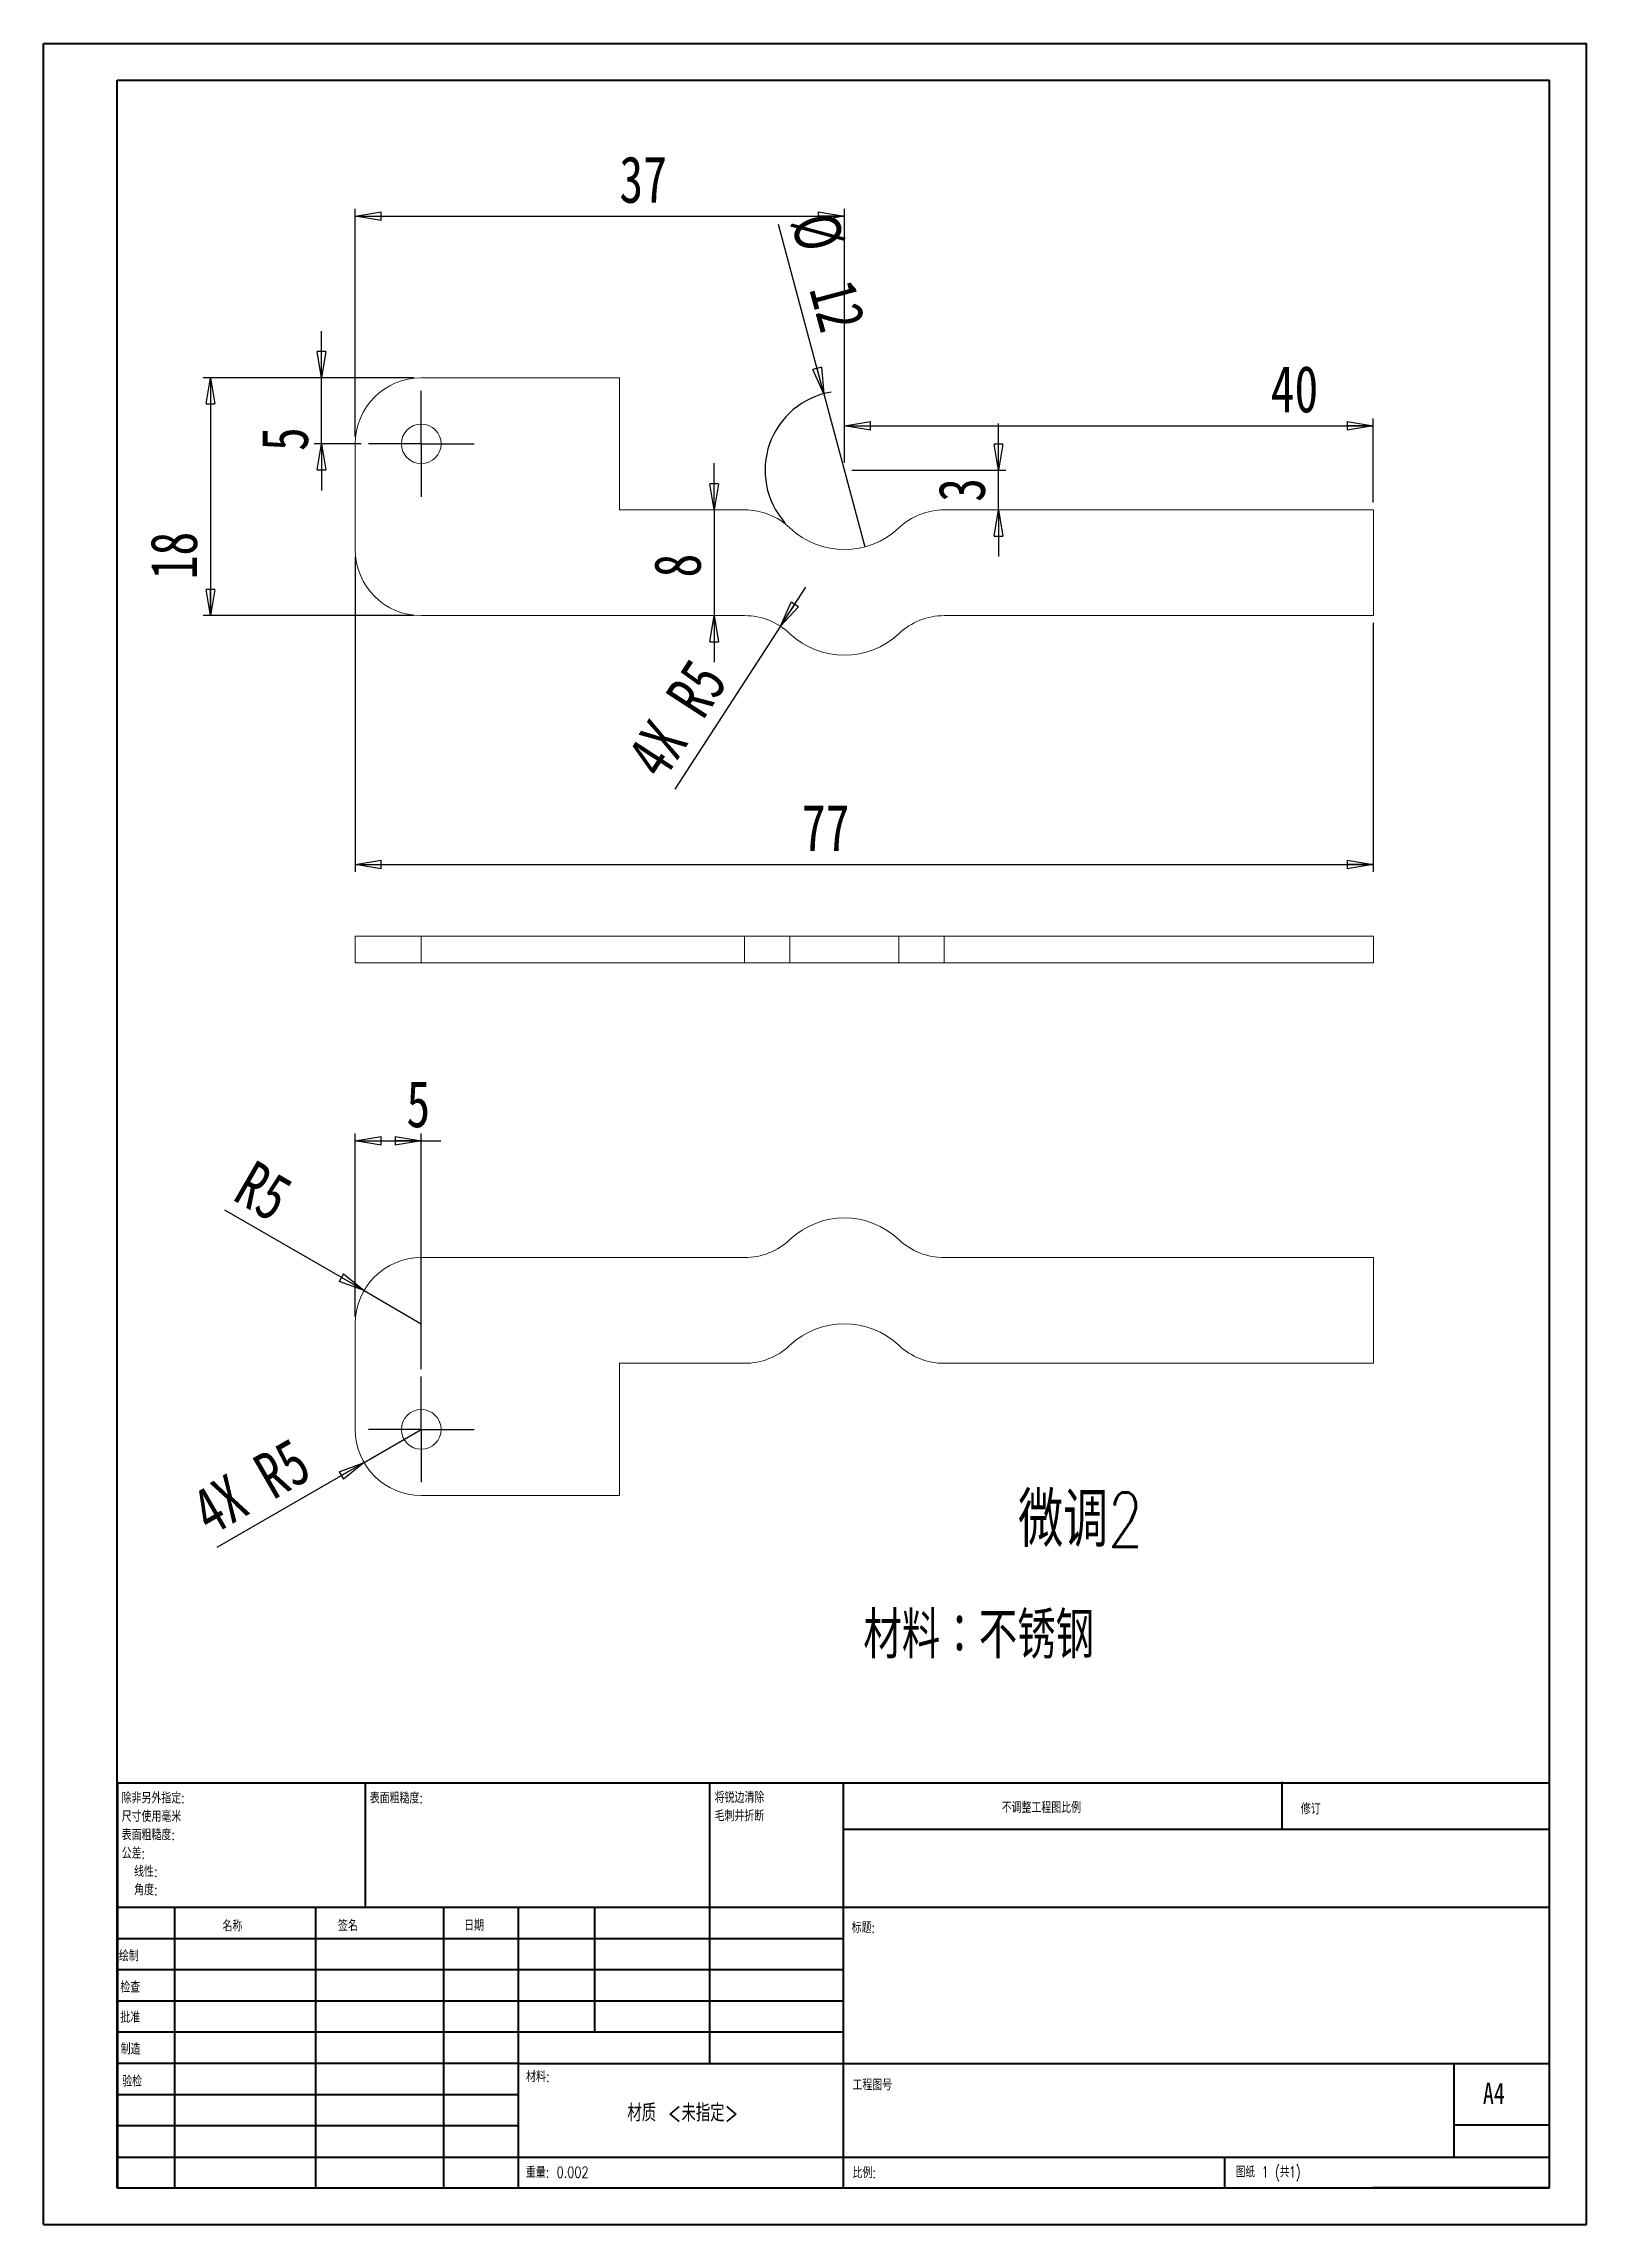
# Model space of a CAD drawing. Header units: millimetres. Extents: x 0 to 210, y 0 to 297.
import ezdxf

# ---------------------------------------------------------------- set-up
doc = ezdxf.new("R2010")
doc.units = ezdxf.units.MM
doc.layers.add('FORMAT', color=7, linetype='Continuous')
doc.styles.add('SLDTEXTSTYLE0', font='TXT', dxfattribs={"width": 0.75, "bigfont": 'bigfont'})
doc.styles.add('SLDTEXTSTYLE1', font='TXT', dxfattribs={"width": 0.75})
doc.styles.add('SLDTEXTSTYLE2', font='TXT', dxfattribs={"width": 0.694444, "bigfont": 'bigfont'})
doc.dimstyles.new('SLDDIMSTYLE0', dxfattribs={"dimtxt": 6.35, "dimasz": 3.556, "dimexe": 0, "dimexo": 0.0625, "dimgap": 1.5875, "dimtad": 1, "dimdec": 6, "dimlfac": 0.555556, "dimrnd": 1e-09, "dimzin": 12, "dimdsep": 46, "dimtxsty": 'SLDTEXTSTYLE1', "dimblk1": 'CLOSED', "dimblk2": 'CLOSED', "dimsah": 1, "dimcen": 0.09, "dimadec": 0, "dimazin": 3, "dimtfac": 1, "dimtofl": 0, "dimtmove": 0, "dimatfit": 3, "dimldrblk": 'CLOSED', "dimfxl": 0, "dimfrac": 2, "dimtolj": 1, "dimtzin": 12, "dimarcsym": 0})
doc.dimstyles.new('SLDDIMSTYLE1', dxfattribs={"dimtxt": 6.35, "dimasz": 3.556, "dimexe": 0, "dimexo": 0.0625, "dimgap": 1.5875, "dimtad": 1, "dimdec": 6, "dimlfac": 0.555556, "dimrnd": 1e-09, "dimzin": 12, "dimdsep": 46, "dimtxsty": 'SLDTEXTSTYLE1', "dimblk1": 'CLOSED', "dimblk2": 'CLOSED', "dimsah": 1, "dimcen": 0.09, "dimadec": 0, "dimazin": 3, "dimtfac": 1, "dimtmove": 0, "dimatfit": 0, "dimldrblk": 'CLOSED', "dimfxl": 0, "dimfrac": 2, "dimtolj": 1, "dimtzin": 12, "dimarcsym": 0})
doc.dimstyles.new('SLDDIMSTYLE2', dxfattribs={"dimtxt": 6.35, "dimasz": 3.556, "dimexe": 0, "dimexo": 0.0625, "dimgap": 1.5875, "dimtad": 1, "dimlfac": 0.555556, "dimrnd": 1e-09, "dimzin": 12, "dimdsep": 46, "dimtxsty": 'SLDTEXTSTYLE1', "dimblk1": 'NONE', "dimblk2": 'CLOSED', "dimsah": 1, "dimcen": 0, "dimadec": 0, "dimazin": 3, "dimtfac": 1, "dimtmove": 0, "dimatfit": 3, "dimldrblk": 'NONE', "dimfxl": 0, "dimfrac": 2, "dimtolj": 1, "dimtzin": 12, "dimarcsym": 0})
doc.dimstyles.new('SLDDIMSTYLE3', dxfattribs={"dimtxt": 6.35, "dimasz": 3.556, "dimexe": 0, "dimexo": 0.0625, "dimgap": 1.5875, "dimtad": 1, "dimlfac": 0.555556, "dimrnd": 1e-09, "dimzin": 12, "dimdsep": 46, "dimtxsty": 'SLDTEXTSTYLE1', "dimblk1": 'CLOSED', "dimblk2": 'CLOSED', "dimsah": 1, "dimcen": 0, "dimadec": 0, "dimazin": 3, "dimtfac": 1, "dimtofl": 0, "dimtmove": 1, "dimatfit": 3, "dimldrblk": 'CLOSED', "dimfxl": 0, "dimfrac": 2, "dimtolj": 1, "dimtzin": 12, "dimarcsym": 0})
doc.dimstyles.new('SLDDIMSTYLE4', dxfattribs={"dimtxt": 6.35, "dimasz": 3.556, "dimexe": 0, "dimexo": 0.0625, "dimgap": 1.5875, "dimtad": 1, "dimlfac": 0.555556, "dimrnd": 1e-09, "dimzin": 12, "dimdsep": 46, "dimtxsty": 'SLDTEXTSTYLE1', "dimblk1": 'CLOSED', "dimblk2": 'CLOSED', "dimsah": 1, "dimcen": 0, "dimadec": 0, "dimazin": 3, "dimtfac": 1, "dimtofl": 0, "dimtmove": 0, "dimatfit": 3, "dimldrblk": 'CLOSED', "dimfxl": 0, "dimfrac": 2, "dimtolj": 1, "dimtzin": 12, "dimarcsym": 0})

# ---------------------------------------------------------------- blocks, each defined once
blk = doc.blocks.new('SW_NOTE_0')
at = {"color": 0, "linetype": 'Continuous', "lineweight": 0, "char_height": 1.5, "attachment_point": 1, "style": 'SLDTEXTSTYLE0'}
for s, insert in [('\\M+18FAB锐边\\M+190B4\\M+18F9C', (0, 1.93)), ('\\M+196D1\\M+18E68\\M+19BF3\\M+190DC\\M+19266', (0, -0.57))]:
    blk.add_mtext(s, dxfattribs=dict(at, insert=insert))
blk = doc.blocks.new('SW_NOTE_1')
at = {"color": 0, "linetype": 'Continuous', "lineweight": 0, "char_height": 1.5, "attachment_point": 1, "style": 'SLDTEXTSTYLE0'}
for s, insert in [('\\M+18F9C\\M+194F1另\\M+18A4F\\M+18E77\\M+192E8:', (0, 1.93)), ('\\M+1955C\\M+196CA\\M+19165糙\\M+19378:', (0, -3.07)), ('\\M+18EDA\\M+190A1\\M+18E67\\M+19770\\M+19F7C\\M+195C4', (0, -0.57)), ('\\M+18CF6\\M+18DB7:', (0, -5.57)), ('线\\M+190AB:', (1.69, -8.07)), ('\\M+18A70\\M+19378:', (1.69, -10.57))]:
    blk.add_mtext(s, dxfattribs=dict(at, insert=insert))
blk = doc.blocks.new('_CLOSED')
at = {"color": 0, "linetype": 'ByBlock', "lineweight": -2}
for p, q in [((-1, 0.166667), (0, 0)), ((-1, 0.166667), (-1, -0.166667)), ((0, 0), (-1, -0.166667)), ((0, 0), (-1, 0))]:
    blk.add_line(p, q, dxfattribs=at)
blk = doc.blocks.new('_D')
at = {"layer": 'FORMAT'}
for p, q in [((50.48, 251.71), (21.8, 251.71)), ((22.8, 251.71), (22.8, 219.31)), ((50.48, 219.31), (21.8, 219.31))]:
    blk.add_line(p, q, dxfattribs=at)
at = {"layer": 'FORMAT', "xscale": 3.556, "yscale": 3.556}
for p, rotation in [((22.8, 251.71, -1.62), 90.0000000000004), ((22.8, 219.31, -1.62), 270.0000000000004)]:
    blk.add_blockref('_CLOSED', p, dxfattribs=dict(at, rotation=rotation))
at = {"layer": 'FORMAT', "insert": (14.61, 224.26), "char_height": 6.35, "attachment_point": 1, "rotation": 90, "style": 'SLDTEXTSTYLE1'}
blk.add_mtext('18', dxfattribs=at)
blk = doc.blocks.new('_D_1')
at = {"layer": 'FORMAT'}
for p, q in [((91.36, 233.71), (91.36, 240.06)), ((91.36, 233.71), (91.36, 219.31)), ((91.36, 219.31), (91.36, 212.96))]:
    blk.add_line(p, q, dxfattribs=at)
at = {"layer": 'FORMAT', "xscale": 3.556, "yscale": 3.556}
for p, rotation in [((91.36, 233.71, -1.62), 270.0000000000004), ((91.36, 219.31, -1.62), 90.0000000000004)]:
    blk.add_blockref('_CLOSED', p, dxfattribs=dict(at, rotation=rotation))
at = {"layer": 'FORMAT', "insert": (83.17, 224.51), "char_height": 6.35, "attachment_point": 1, "rotation": 90, "style": 'SLDTEXTSTYLE1'}
blk.add_mtext('8', dxfattribs=at)
blk = doc.blocks.new('_D_2')
at = {"layer": 'FORMAT'}
for q in [(100.11, 272.6), (111.88, 228.68)]:
    blk.add_line((106.29, 249.54), q, dxfattribs=at)
blk.add_arc((109.08, 239.11), 10.8, 99.7099, 221.3682, dxfattribs=at)
at = {"layer": 'FORMAT', "xscale": 3.556, "yscale": 3.556, "rotation": 285.0000000000007}
blk.add_blockref('_CLOSED', (106.29, 249.54, -1.62), dxfattribs=at)
at = {"layer": 'FORMAT', "char_height": 6.35, "attachment_point": 1, "rotation": 285, "style": 'SLDTEXTSTYLE1'}
for s, insert in [('%%c', (107.92, 274.7)), ('12', (110.4, 265.44))]:
    blk.add_mtext(s, dxfattribs=dict(at, insert=insert))
blk = doc.blocks.new('_NONE')
blk = doc.blocks.new('_D_3')
at = {"layer": 'FORMAT'}
for p, q in [((109.08, 240.11), (109.08, 246.17)), ((109.08, 245.17), (181.08, 245.17)), ((181.08, 234.71), (181.08, 246.17))]:
    blk.add_line(p, q, dxfattribs=at)
at = {"layer": 'FORMAT', "xscale": 3.556, "yscale": 3.556, "rotation": 180.0000000000004}
blk.add_blockref('_CLOSED', (109.08, 245.17, -1.62), dxfattribs=at)
at = {"layer": 'FORMAT', "xscale": 3.556, "yscale": 3.556}
blk.add_blockref('_CLOSED', (181.08, 245.17, -1.62), dxfattribs=at)
at = {"layer": 'FORMAT', "insert": (167.11, 253.35), "char_height": 6.35, "attachment_point": 1, "style": 'SLDTEXTSTYLE1'}
blk.add_mtext('40', dxfattribs=at)
blk = doc.blocks.new('_D_4')
at = {"layer": 'FORMAT'}
for p, q in [((130.06, 239.11), (130.06, 245.46)), ((110.08, 239.11), (131.06, 239.11)), ((130.06, 233.71), (130.06, 239.11)), ((130.06, 233.71), (130.06, 227.36))]:
    blk.add_line(p, q, dxfattribs=at)
at = {"layer": 'FORMAT', "xscale": 3.556, "yscale": 3.556}
for p, rotation in [((130.06, 239.11, -1.62), 270.0000000000004), ((130.06, 233.71, -1.62), 90.0000000000004)]:
    blk.add_blockref('_CLOSED', p, dxfattribs=dict(at, rotation=rotation))
at = {"layer": 'FORMAT', "insert": (121.87, 234.81), "char_height": 6.35, "attachment_point": 1, "rotation": 90, "style": 'SLDTEXTSTYLE1'}
blk.add_mtext('3', dxfattribs=at)
blk = doc.blocks.new('_D_5')
at = {"layer": 'FORMAT'}
for q in [(103.85, 223.18), (86, 195.69)]:
    blk.add_line((100.39, 217.86), q, dxfattribs=at)
at = {"layer": 'FORMAT', "xscale": 3.556, "yscale": 3.556, "rotation": 237.0047312331668}
blk.add_blockref('_CLOSED', (100.39, 217.86, -1.62), dxfattribs=at)
at = {"layer": 'FORMAT', "char_height": 6.35, "attachment_point": 1, "rotation": 57.0047, "style": 'SLDTEXTSTYLE1'}
for s, insert in [('R5', (84.5, 208.41)), ('4X', (79.14, 200.15))]:
    blk.add_mtext(s, dxfattribs=dict(at, insert=insert))
blk = doc.blocks.new('_D_6')
at = {"layer": 'FORMAT'}
for p, q in [((37.91, 251.71), (37.91, 258.06)), ((50.48, 251.71), (36.91, 251.71)), ((37.91, 242.71), (37.91, 251.71)), ((43.28, 242.71), (36.91, 242.71)), ((37.91, 242.71), (37.91, 236.36))]:
    blk.add_line(p, q, dxfattribs=at)
at = {"layer": 'FORMAT', "xscale": 3.556, "yscale": 3.556}
for p, rotation in [((37.91, 251.71, -1.62), 270.0000000000004), ((37.91, 242.71, -1.62), 90.00000000000041)]:
    blk.add_blockref('_CLOSED', p, dxfattribs=dict(at, rotation=rotation))
at = {"layer": 'FORMAT', "insert": (29.72, 241.73), "char_height": 6.35, "attachment_point": 1, "rotation": 90, "style": 'SLDTEXTSTYLE1'}
blk.add_mtext('5', dxfattribs=at)
blk = doc.blocks.new('_D_7')
at = {"layer": 'FORMAT'}
for p, q in [((42.48, 227.31), (42.48, 184.4)), ((181.08, 218.31), (181.08, 184.4)), ((42.48, 185.4), (181.08, 185.4))]:
    blk.add_line(p, q, dxfattribs=at)
at = {"layer": 'FORMAT', "xscale": 3.556, "yscale": 3.556, "rotation": 180.0000000000004}
blk.add_blockref('_CLOSED', (42.48, 185.4, -1.62), dxfattribs=at)
at = {"layer": 'FORMAT', "xscale": 3.556, "yscale": 3.556}
blk.add_blockref('_CLOSED', (181.08, 185.4, -1.62), dxfattribs=at)
at = {"layer": 'FORMAT', "insert": (103.29, 193.59), "char_height": 6.35, "attachment_point": 1, "style": 'SLDTEXTSTYLE1'}
blk.add_mtext('77', dxfattribs=at)
blk = doc.blocks.new('_D_8')
at = {"layer": 'FORMAT'}
for p, q in [((42.48, 243.71), (42.48, 274.71)), ((42.48, 273.71), (109.08, 273.71)), ((109.08, 240.11), (109.08, 274.71))]:
    blk.add_line(p, q, dxfattribs=at)
at = {"layer": 'FORMAT', "xscale": 3.556, "yscale": 3.556, "rotation": 180.0000000000004}
blk.add_blockref('_CLOSED', (42.48, 273.71, -1.62), dxfattribs=at)
at = {"layer": 'FORMAT', "xscale": 3.556, "yscale": 3.556}
blk.add_blockref('_CLOSED', (109.08, 273.71, -1.62), dxfattribs=at)
at = {"layer": 'FORMAT', "insert": (78.45, 281.89), "char_height": 6.35, "attachment_point": 1, "style": 'SLDTEXTSTYLE1'}
blk.add_mtext('37', dxfattribs=at)
blk = doc.blocks.new('SW_CENTERMARKSYMBOL_0')
at = {"layer": 'FORMAT', "color": 0}
for p, q in [((0, 4.5), (0, 7.2)), ((0, 0), (0, 4.5)), ((-4.5, 0), (-7.2, 0)), ((0, 0), (-4.5, 0)), ((0, 0), (0, -4.5)), ((0, 0), (4.5, 0)), ((4.5, 0), (7.2, 0)), ((0, -4.5), (0, -7.2))]:
    blk.add_line(p, q, dxfattribs=at)
blk = doc.blocks.new('_D_9')
at = {"layer": 'FORMAT'}
for p, q in [((42.48, 123.88), (42.48, 148.8)), ((51.48, 116.68), (51.48, 148.8)), ((42.48, 147.8), (51.48, 147.8)), ((51.48, 147.8), (54.16, 147.8))]:
    blk.add_line(p, q, dxfattribs=at)
at = {"layer": 'FORMAT', "xscale": 3.556, "yscale": 3.556, "rotation": 180.0000000000004}
blk.add_blockref('_CLOSED', (42.48, 147.8, 1.98), dxfattribs=at)
at = {"layer": 'FORMAT', "xscale": 3.556, "yscale": 3.556}
blk.add_blockref('_CLOSED', (51.48, 147.8, 1.98), dxfattribs=at)
at = {"layer": 'FORMAT', "insert": (49.46, 155.99), "char_height": 6.35, "attachment_point": 1, "style": 'SLDTEXTSTYLE1'}
blk.add_mtext('5', dxfattribs=at)
blk = doc.blocks.new('_D_10')
at = {"layer": 'FORMAT'}
for q in [(24.73, 138.32), (51.48, 122.88)]:
    blk.add_line((43.69, 127.38), q, dxfattribs=at)
at = {"layer": 'FORMAT', "xscale": 3.556, "yscale": 3.556, "rotation": 330.0000000000007}
blk.add_blockref('_CLOSED', (43.69, 127.38, 1.98), dxfattribs=at)
at = {"layer": 'FORMAT', "insert": (28.78, 145.34), "char_height": 6.35, "attachment_point": 1, "rotation": 330, "style": 'SLDTEXTSTYLE1'}
blk.add_mtext('R5', dxfattribs=at)
blk = doc.blocks.new('_D_11')
at = {"layer": 'FORMAT'}
for q in [(51.48, 108.48), (23.65, 92.41)]:
    blk.add_line((43.69, 103.98), q, dxfattribs=at)
at = {"layer": 'FORMAT', "xscale": 3.556, "yscale": 3.556, "rotation": 30.00000000000012}
blk.add_blockref('_CLOSED', (43.69, 103.98, 1.98), dxfattribs=at)
at = {"layer": 'FORMAT', "char_height": 6.35, "attachment_point": 1, "rotation": 30, "style": 'SLDTEXTSTYLE1'}
for s, insert in [('R5', (28.14, 104.32)), ('4X', (19.62, 99.4))]:
    blk.add_mtext(s, dxfattribs=dict(at, insert=insert))
blk = doc.blocks.new('SW_CENTERMARKSYMBOL_1')
at = {"layer": 'FORMAT', "color": 0}
for p, q in [((0, 4.5), (0, 7.2)), ((0, 0), (0, 4.5)), ((-4.5, 0), (-7.2, 0)), ((0, 0), (-4.5, 0)), ((0, 0), (0, -4.5)), ((0, 0), (4.5, 0)), ((4.5, 0), (7.2, 0)), ((0, -4.5), (0, -7.2))]:
    blk.add_line(p, q, dxfattribs=at)

msp = doc.modelspace()

# ---------------------------------------------------------------- linework, layer by layer
at = {"color": 7, "linetype": 'Continuous', "lineweight": 40}
for p, q in [((0.0788436, 0.2147802), (0.0788436, 297.2147802)), ((0.0788436, 297.2147802), (210.0788436, 297.2147802)), ((210.0788436, 0.2147802), (210.0788436, 297.2147802)), ((210.0788436, 292.2147802), (210.0788436, 297.2147802)), ((10.0788436, 292.2147802), (205.0788436, 292.2147802)), ((10.0788436, 5.2147802), (10.0788436, 292.2147802)), ((205.0788436, 5.2147802), (205.0788436, 292.2147802)), ((10.1108209, 60.3709273), (205.0788436, 60.3709273)), ((10.1108209, 60.3709273), (10.1108209, 5.1209273)), ((43.9108209, 43.3709273), (43.9108209, 60.3709273)), ((90.7108209, 60.3709273), (90.7108209, 22.1209273)), ((108.9108209, 60.3709273), (108.9108209, 5.1209273)), ((168.6788436, 54.0897802), (168.6788436, 60.4647802)), ((205.0788436, 53.9959273), (108.9108209, 53.9959273)), ((205.0788436, 43.3709273), (10.1108209, 43.3709273)), ((17.9108209, 43.3709273), (17.9108209, 5.1209273)), ((37.1017733, 43.3709273), (37.1017733, 5.1209273)), ((54.5097471, 43.3709273), (54.5097471, 5.1209273)), ((64.7108209, 5.1209273), (64.7108209, 43.3709273)), ((75.1108209, 26.3709273), (75.1108209, 43.3709273)), ((108.9108209, 39.1209273), (10.1108209, 39.1209273)), ((108.9108209, 34.8709273), (10.1108209, 34.8709273)), ((108.9108209, 30.6209273), (10.1108209, 30.6209273)), ((108.9108209, 26.3709273), (10.1108209, 26.3709273)), ((64.7108209, 22.1209273), (10.1108209, 22.1209273)), ((64.7108209, 22.1209273), (205.0788436, 22.1209273)), ((192.0788436, 9.4647802), (192.0788436, 22.2147802)), ((64.7108209, 17.8708553), (10.1108209, 17.8708553)), ((64.7108209, 13.6209273), (10.1108209, 13.6209273)), ((205.0788436, 13.7147802), (192.0788436, 13.7147802)), ((10.1108209, 9.3709273), (205.0788436, 9.3709273)), ((160.8788436, 5.2147802), (160.8788436, 9.4647802)), ((10.0788436, 5.2147802), (205.0788436, 5.2147802)), ((205.0788436, 5.2147802), (180.9883118, 5.2147802)), ((0.0788436, 0.2147802), (210.0788436, 0.2147802))]:
    msp.add_line(p, q, dxfattribs=at)
at = {"color": 7, "linetype": 'Continuous', "lineweight": 15}
for p, q in [((78.481571, 251.7089736), (51.481571, 251.7089736)), ((78.481571, 251.7089736), (78.481571, 233.7089736)), ((42.481571, 242.7089736), (42.481571, 228.3089736)), ((95.4918691, 233.7089736), (78.481571, 233.7089736)), ((181.081571, 233.7089736), (122.671273, 233.7089736)), ((181.081571, 219.3089736), (181.081571, 233.7089736)), ((51.481571, 219.3089736), (95.4918691, 219.3089736)), ((122.671273, 219.3089736), (181.081571, 219.3089736)), ((42.481571, 172.0351435), (42.481571, 175.6351435)), ((42.481571, 175.6351435), (51.481571, 175.6351435)), ((51.481571, 175.6351435), (51.481571, 172.0351435)), ((51.481571, 175.6351435), (95.4918691, 175.6351435)), ((95.4918691, 172.0351435), (95.4918691, 175.6351435)), ((95.4918691, 175.6351435), (101.6690063, 175.6351435)), ((101.6690063, 175.6351435), (101.6690063, 172.0351435)), ((101.6690063, 175.6351435), (116.4941358, 175.6351435)), ((116.4941358, 172.0351435), (116.4941358, 175.6351435)), ((116.4941358, 175.6351435), (122.671273, 175.6351435)), ((122.671273, 175.6351435), (122.671273, 172.0351435)), ((122.671273, 175.6351435), (181.081571, 175.6351435)), ((181.081571, 175.6351435), (181.081571, 172.0351435)), ((51.481571, 172.0351435), (42.481571, 172.0351435)), ((51.481571, 172.0351435), (95.4918691, 172.0351435)), ((101.6690063, 172.0351435), (95.4918691, 172.0351435)), ((101.6690063, 172.0351435), (116.4941358, 172.0351435)), ((122.671273, 172.0351435), (116.4941358, 172.0351435)), ((122.671273, 172.0351435), (181.081571, 172.0351435)), ((51.481571, 131.8818272), (95.4918691, 131.8818272)), ((122.671273, 131.8818272), (181.081571, 131.8818272)), ((181.081571, 131.8818272), (181.081571, 117.4818272)), ((42.481571, 108.4818272), (42.481571, 122.8818272)), ((95.4918691, 117.4818272), (78.481571, 117.4818272)), ((78.481571, 117.4818272), (78.481571, 99.4818272)), ((181.081571, 117.4818272), (122.671273, 117.4818272)), ((78.481571, 99.4818272), (51.481571, 99.4818272))]:
    msp.add_line(p, q, dxfattribs=at)
for centre in [(51.481571, 242.7089736), (51.481571, 108.4818272)]:
    msp.add_circle(centre, 2.7, dxfattribs=at)
for centre, radius, start, end in [((51.481571, 242.7089736), 9, 90, 180), ((95.4918691, 224.7089736), 9, 46.658241773, 90), ((122.671273, 224.7089736), 9, 90, 133.341758227), ((109.081571, 239.1089736), 10.8, 226.658241773, 313.341758227), ((51.481571, 228.3089736), 9, 180, 270), ((95.4918691, 210.3089736), 9, 46.658241773, 90), ((109.081571, 224.7089736), 10.8, 226.658241773, 313.341758227), ((122.671273, 210.3089736), 9, 90, 133.341758227), ((109.081571, 126.4818272), 10.8, 46.658241773, 133.341758227), ((95.4918691, 140.8818272), 9, 270, 313.341758227), ((122.671273, 140.8818272), 9, 226.658241773, 270), ((51.481571, 122.8818272), 9, 90, 180), ((109.081571, 112.0818272), 10.8, 46.658241773, 133.341758227), ((95.4918691, 126.4818272), 9, 270, 313.341758227), ((122.671273, 126.4818272), 9, 226.658241773, 270), ((51.481571, 108.4818272), 9, 180, 270)]:
    msp.add_arc(centre, radius, start, end, dxfattribs=at)

# ---------------------------------------------------------------- block references
at = {"color": 7, "linetype": 'Continuous', "lineweight": 0}
for name, p in [('SW_NOTE_1', (10.7044897, 57.1082971)), ('SW_NOTE_0', (91.4200366, 57.1904169))]:
    msp.add_blockref(name, p, dxfattribs=at)
at = {"layer": 'FORMAT'}
for name, p in [('SW_CENTERMARKSYMBOL_0', (51.481571, 242.7089736)), ('SW_CENTERMARKSYMBOL_1', (51.481571, 108.4818272))]:
    msp.add_blockref(name, p, dxfattribs=at)

# ---------------------------------------------------------------- texts
at = {"color": 7, "linetype": 'Continuous', "lineweight": 0}
for s, insert, char_height, attachment_point, style in [('\\M+194F7调2', (132.738198, 99.881231), 7.40833333, 1, 'SLDTEXTSTYLE0'), ('\\M+18DDE\\M+197BF\\M+18146\\M+19573锈钢', (111.6527089, 83.6310078), 6.35, 1, 'SLDTEXTSTYLE0'), ('\\M+1955C\\M+196CA\\M+19165糙\\M+19378:', (44.4821131, 59.0401993), 1.5, 1, 'SLDTEXTSTYLE0'), ('\\M+19573调\\M+190AE\\M+18D48\\M+192F6图\\M+194E4\\M+197E1', (130.4934841, 57.7477737), 1.5, 1, 'SLDTEXTSTYLE0'), ('\\M+18F43订', (171.2064253, 57.5496888), 1.5, 1, 'SLDTEXTSTYLE0'), ('\\M+196BC\\M+18FCC', (24.4330601, 41.6224099), 1.5, 1, 'SLDTEXTSTYLE0'), ('签\\M+196BC', (40.1444085, 41.6826836), 1.5, 1, 'SLDTEXTSTYLE0'), ('\\M+193FA\\M+18AFA', (57.3255229, 41.6971065), 1.5, 1, 'SLDTEXTSTYLE0'), ('标题:', (110.0670078, 41.3992615), 1.5, 1, 'SLDTEXTSTYLE0'), ('绘\\M+190A7', (10.3229702, 37.5506421), 1.5, 1, 'SLDTEXTSTYLE0'), ('检查', (10.5212898, 33.2753344), 1.5, 1, 'SLDTEXTSTYLE0'), ('\\M+194E1\\M+18F79', (10.5125433, 29.1852233), 1.5, 1, 'SLDTEXTSTYLE0'), ('\\M+190A7\\M+191A2', (10.5660074, 24.8546319), 1.5, 1, 'SLDTEXTSTYLE0'), ('\\M+18DDE\\M+197BF:', (65.7566832, 21.1069835), 1.5, 1, 'SLDTEXTSTYLE0'), ('验检', (10.7798638, 20.4705765), 1.5, 1, 'SLDTEXTSTYLE0'), ('\\M+18D48\\M+192F6图\\M+18D86', (110.184787, 19.9895651), 1.5, 1, 'SLDTEXTSTYLE0'), ('A4', (195.9998284, 19.5152247), 2.91041667, 1, 'SLDTEXTSTYLE1'), ('\\M+18DDE质 <\\M+196A2\\M+18E77\\M+192E8>', (87.0773183, 16.6064931), 2.38125, 2, 'SLDTEXTSTYLE0'), ('\\M+18F64\\M+197CA: 0.002', (65.728632, 8.0702392), 1.4986, 1, 'SLDTEXTSTYLE0'), ('\\M+194E4\\M+197E1:', (110.184787, 8.0210145), 1.5, 1, 'SLDTEXTSTYLE0'), ('图纸 1 (\\M+18BA41)', (162.357138, 8.1148674), 1.5, 1, 'SLDTEXTSTYLE2')]:
    msp.add_mtext(s, dxfattribs=dict(at, insert=insert, char_height=char_height, attachment_point=attachment_point, style=style))

# ---------------------------------------------------------------- dimensions: what is measured, and where the dimension line sits
at = {"layer": 'FORMAT'}
for base, p1, p2, picture, middle in [((109.081571, 273.7089736), (42.481571, 242.7089736), (109.081571, 239.1089736), '_D_8', (83.1413955, 273.7089736)), ((181.081571, 245.1672815), (109.081571, 239.1089736), (181.081571, 233.7089736), '_D_3', (171.7974327, 245.1672815)), ((181.081571, 185.3995643), (42.481571, 228.3089736), (181.081571, 219.3089736), '_D_7', (107.9840618, 185.3995643)), ((51.481571, 147.7997116), (42.481571, 122.8818272), (51.481571, 115.6818272), '_D_9', (51.8109119, 147.7997116))]:
    dim = msp.add_linear_dim(base=base, p1=p1, p2=p2, dimstyle='SLDDIMSTYLE0', dxfattribs=at)
    dim.commit()
    dim.dimension.update_dxf_attribs({"geometry": picture, "text_midpoint": middle, "dimtype": 160})
dim = msp.add_diameter_dim_2p(p1=(111.8768167, 228.6769746), p2=(106.2863253, 249.5409725), dimstyle='SLDDIMSTYLE2', dxfattribs=at)
dim.commit()
dim.dimension.update_dxf_attribs({"geometry": '_D_2', "text_midpoint": (102.4310839, 263.9289768), "dimtype": 163})
for base, p1, p2, dimstyle, picture, middle in [((37.9073266, 251.7089736), (44.281571, 242.7089736), (51.481571, 251.7089736), 'SLDDIMSTYLE1', '_D_6', (37.9073266, 244.0737589)), ((22.7987168, 219.3089736), (51.481571, 251.7089736), (51.481571, 219.3089736), 'SLDDIMSTYLE0', '_D', (22.7987168, 228.9484186)), ((130.059917, 239.1089736), (122.671273, 233.7089736), (109.081571, 239.1089736), 'SLDDIMSTYLE1', '_D_4', (130.059917, 237.1551691)), ((91.3586725, 219.3089736), (95.4918691, 233.7089736), (95.4918691, 219.3089736), 'SLDDIMSTYLE1', '_D_1', (91.3586725, 226.8598261))]:
    dim = msp.add_linear_dim(base=base, p1=p1, p2=p2, angle=90, dimstyle=dimstyle, dxfattribs=at)
    dim.commit()
    dim.dimension.update_dxf_attribs({"geometry": picture, "text_midpoint": middle, "dimtype": 160})
for center, mpoint, dimstyle, picture, middle in [((95.4918691, 210.3089736), (100.3929971, 217.8574134), 'SLDDIMSTYLE3', '_D_5', (91.3586825, 203.9432683)), ((51.481571, 108.4818272), (43.6873424, 103.9818272), 'SLDDIMSTYLE4', '_D_11', (31.7030216, 97.0626806))]:
    dim = msp.add_radius_dim(center=center, mpoint=mpoint, text='4X<>', dimstyle=dimstyle, dxfattribs=at)
    dim.commit()
    dim.dimension.update_dxf_attribs({"geometry": picture, "text_midpoint": middle, "dimtype": 164})
dim = msp.add_radius_dim(center=(51.481571, 122.8818272), mpoint=(43.6873424, 127.3818272), dimstyle='SLDDIMSTYLE4', dxfattribs=at)
dim.commit()
dim.dimension.update_dxf_attribs({"geometry": '_D_10', "text_midpoint": (28.5854091, 136.1009482), "dimtype": 164})

doc.saveas('drawing.dxf')
